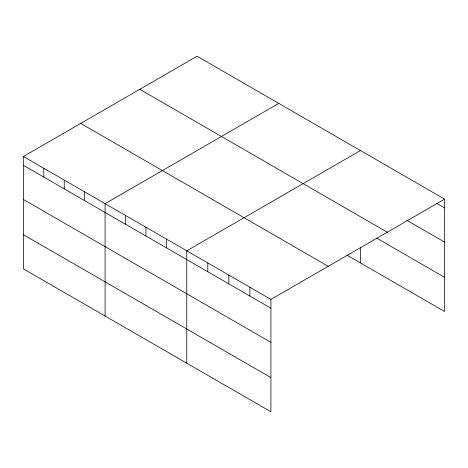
<?xml version="1.0" encoding="UTF-8"?>
<svg xmlns="http://www.w3.org/2000/svg" width="468" height="468" viewBox="0 0 468 468"><rect width="100%" height="100%" fill="white"/><g stroke="black" fill="none" stroke-linecap="round" stroke-linejoin="round"><path stroke-width="0.7" d="M270.919 342.371L270.919 299.397L23.4 156.493L23.4 268.872L270.919 411.776L270.919 342.371L23.4 199.467M346.829 255.06L444.6 311.507L444.6 199.128L197.081 56.224L23.4 156.493M278.764 103.381L105.084 203.656L105.084 316.035M360.442 150.538L186.761 250.813L186.761 363.191M270.919 299.397L444.6 199.128M436.556 203.27L444.6 207.915M406.856 220.305L444.6 242.102M139.768 89.312L387.288 232.216M376.529 238.019L444.6 277.319M80.712 123.406L328.232 266.31M23.4 165.286L270.919 308.19M23.4 234.69L270.919 377.594M360.442 247.642L360.442 262.917M249.883 287.253L249.883 296.039M228.84 275.108L228.84 283.895M207.804 262.957L207.804 271.75M166.345 239.019L166.345 247.812M145.922 227.232L145.922 236.018M125.5 215.444L125.5 224.231M84.661 191.862L84.661 200.655M64.239 180.075L64.239 188.861M43.822 168.287L43.822 177.074"/></g></svg>
